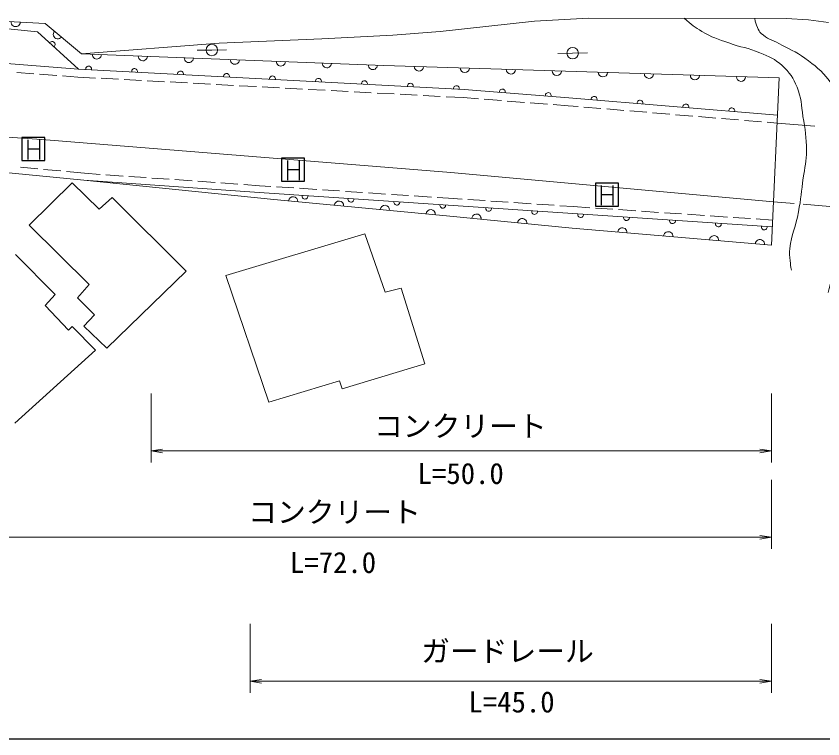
# Model space of a CAD drawing. Units: millimetres, scale not verified. Extents: x 40000 to 680000, y 20000 to 380000.
# Drawn here: x 391417 to 461510, y 205000 to 267755 of the extents above; entities that cross this region are included whole.
import ezdxf
from ezdxf.enums import TextEntityAlignment as Align

# ---------------------------------------------------------------- set-up
doc = ezdxf.new("R2010")
doc.units = ezdxf.units.MM
doc.header["$LTSCALE"] = 1000
for name, color, linetype, lineweight in [('M-STR-HTXT', 7, 'Continuous', 13), ('M-STR-STRC', 7, 'Continuous', 25), ('M-TTL-BAND', 7, 'Continuous', 25), ('M-WORK', 1, 'Continuous', 13)]:
    doc.layers.add(name, color=color, linetype=linetype, lineweight=lineweight)
doc.styles.add('ＭＳ ゴシック', font='')
doc.styles.get('ＭＳ ゴシック').set_extended_font_data('MS Gothic')

# ---------------------------------------------------------------- blocks, each defined once
blk = doc.blocks.new('open_arrow')
at = {"color": 0, "linetype": 'Continuous', "lineweight": -2}
blk.add_lwpolyline([(7.5, 1.25), (0, 0), (7.5, -1.25)], dxfattribs=at)

msp = doc.modelspace()

# ---------------------------------------------------------------- linework, layer by layer
at = {"layer": 'M-STR-HTXT'}
for p, q in [((403144, 235000), (403144, 229000)), ((457042, 235000), (457042, 229000)), ((403144, 230000), (457042, 230000)), ((457042, 227500), (457042, 221500)), ((380860, 222500), (457042, 222500)), ((411741, 215000), (411741, 209000)), ((457042, 215000), (457042, 209000)), ((411741, 210000), (457042, 210000))]:
    msp.add_line(p, q, dxfattribs=at)
at = {"layer": 'M-STR-STRC'}
for p, q in [((393910, 257227), (391910, 257227)), ((391910, 257227), (391910, 255227)), ((392450, 255312), (392450, 257011)), ((393442, 257022), (393442, 255317)), ((393910, 255227), (393910, 257227)), ((392450, 256227), (393442, 256227)), ((391910, 255227), (393910, 255227)), ((416484, 255427), (414484, 255427)), ((414484, 255427), (414484, 253427)), ((415024, 253512), (415024, 255211)), ((416016, 255222), (416016, 253517)), ((416484, 253427), (416484, 255427)), ((415024, 254427), (416016, 254427)), ((414484, 253427), (416484, 253427)), ((443743, 253262), (441743, 253262)), ((441743, 253262), (441743, 251262)), ((442283, 251347), (442283, 253047)), ((443274, 253058), (443274, 251353)), ((443743, 251262), (443743, 253262)), ((442283, 252262), (443274, 252262)), ((441743, 251262), (443743, 251262))]:
    msp.add_line(p, q, dxfattribs=at)
at = {"layer": 'M-TTL-BAND'}
msp.add_line((40000, 205000), (579000, 205000), dxfattribs=at)
at = {"layer": 'M-WORK'}
for p, q in [((436454, 267331), (428262, 266408)), ((441161, 267570), (436454, 267331)), ((458321, 267560), (441161, 267570)), ((460267, 267421), (458321, 267560)), ((461995, 267202), (460267, 267421)), ((428262, 266408), (424151, 266110)), ((417984, 265782), (409047, 265395)), ((424151, 266110), (417984, 265782)), ((409047, 265395), (397099, 264480)), ((407133, 264795), (408415, 264813)), ((408415, 264813), (409697, 264830)), ((438487, 264523), (439769, 264541)), ((439769, 264541), (441051, 264559)), ((387717, 263853), (396828, 263162)), ((391467, 262867), (392962, 262753)), ((393461, 262716), (394957, 262602)), ((395455, 262564), (396782, 262464)), ((396782, 262464), (398309, 262382)), ((398808, 262356), (400306, 262276)), ((400806, 262249), (402303, 262170)), ((457727, 262388), (457042, 247871)), ((402803, 262143), (404301, 262063)), ((404800, 262037), (406298, 261957)), ((406797, 261931), (408295, 261851)), ((408794, 261824), (410292, 261744)), ((410791, 261718), (412289, 261638)), ((412789, 261612), (414286, 261532)), ((414786, 261505), (416284, 261426)), ((416783, 261399), (418281, 261319)), ((418780, 261293), (420278, 261213)), ((420777, 261186), (422275, 261107)), ((422774, 261080), (424272, 261000)), ((424772, 260974), (426269, 260894)), ((426769, 260867), (428267, 260788)), ((428766, 260761), (430292, 260680)), ((430292, 260680), (431596, 260579)), ((432094, 260540), (433590, 260424)), ((434088, 260386), (435584, 260270)), ((436082, 260231), (437578, 260115)), ((438076, 260076), (439379, 259975)), ((393663, 257045), (358891, 259489)), ((439379, 259975), (440239, 259904)), ((440737, 259862), (442232, 259738)), ((442730, 259697), (444225, 259572)), ((444724, 259531), (446218, 259406)), ((446717, 259365), (448212, 259241)), ((448710, 259199), (450205, 259075)), ((450703, 259034), (452198, 258909)), ((452696, 258868), (454191, 258743)), ((454689, 258702), (456184, 258578)), ((456682, 258536), (457542, 258465)), ((457542, 258465), (460803, 258207)), ((429182, 254181), (393663, 257045)), ((397306, 253514), (383705, 254812)), ((393297, 254499), (391804, 254642)), ((395288, 254309), (393795, 254452)), ((397363, 254111), (395786, 254262)), ((398723, 254015), (397348, 254113)), ((400718, 253874), (399222, 253980)), ((402713, 253732), (401217, 253838)), ((457220, 251632), (429182, 254181)), ((396297, 253269), (392560, 249617)), ((398625, 250992), (396297, 253269)), ((413810, 251836), (397306, 253514)), ((397306, 253514), (412525, 252436)), ((404708, 253591), (403212, 253697)), ((406703, 253450), (405207, 253556)), ((408698, 253308), (407202, 253414)), ((410693, 253167), (409197, 253273)), ((412566, 253034), (411192, 253132)), ((413541, 252970), (412566, 253034)), ((415536, 252838), (414039, 252937)), ((417532, 252706), (416035, 252805)), ((419527, 252574), (418031, 252673)), ((421523, 252442), (420026, 252541)), ((423519, 252309), (422022, 252409)), ((399763, 252015), (398625, 250992)), ((406202, 245601), (399763, 252015)), ((425514, 252177), (424018, 252276)), ((427510, 252045), (426013, 252144)), ((428984, 251948), (428009, 252012)), ((430168, 251868), (428984, 251948)), ((432163, 251734), (430667, 251835)), ((434159, 251600), (432662, 251700)), ((436154, 251466), (434658, 251566)), ((438150, 251331), (436653, 251432)), ((439833, 251218), (438649, 251298)), ((441255, 251122), (439833, 251218)), ((443251, 250987), (441754, 251088)), ((445246, 250853), (443750, 250954)), ((457220, 251632), (459009, 251485)), ((459806, 251420), (462796, 251174)), ((447242, 250718), (445745, 250819)), ((449237, 250583), (447740, 250684)), ((451233, 250449), (449736, 250550)), ((453228, 250314), (451731, 250415)), ((455223, 250179), (453727, 250280)), ((392560, 249617), (397772, 244465)), ((457145, 250049), (455722, 250145)), ((421717, 248860), (409644, 245233)), ((423468, 243784), (421717, 248860)), ((391367, 247063), (394821, 243576)), ((399293, 238916), (406202, 245601)), ((409644, 245233), (413382, 234233)), ((397772, 244465), (396742, 243291)), ((424863, 244141), (423468, 243784)), ((426938, 237574), (424863, 244141)), ((394821, 243576), (393945, 242636)), ((396742, 243291), (398219, 241813)), ((393945, 242636), (395977, 240501)), ((398219, 241813), (397304, 240833)), ((395977, 240501), (396280, 240814)), ((396280, 240814), (398323, 238760)), ((397304, 240833), (399293, 238916)), ((398323, 238760), (391315, 232425)), ((419738, 235401), (426938, 237574)), ((413382, 234233), (419511, 236098)), ((419511, 236098), (419738, 235401))]:
    msp.add_line(p, q, dxfattribs=at)
for points in [[(457575, 259164), (439435, 260673), (430338, 261378), (396828, 263162), (393276, 266389), (382386, 267496)], [(382397, 267755), (388537, 267399), (393937, 267107), (397099, 264480), (423357, 263482), (457727, 262388)], [(412525, 252436), (428944, 251349), (439792, 250619), (457117, 249450)], [(457042, 247871), (439740, 249355), (428818, 250425), (413810, 251836)]]:
    msp.add_lwpolyline(points, dxfattribs=at)
for centre in [(408415, 264813), (439769, 264541)]:
    msp.add_circle(centre, 500, dxfattribs=at)
for centre, radius, start, end in [((391382, 267245), 400, 176.90594, 356.90594), ((395046, 266186), 400, 140.28124, 320.28124), ((394553, 265291), 254, 307.35048, 148.12819), ((398429, 264429), 400, 177.82492, 357.82492), ((402426, 264277), 400, 177.82492, 357.82492), ((406423, 264126), 400, 177.82492, 357.82492), ((410420, 263974), 400, 177.82492, 357.82492), ((414417, 263822), 400, 177.82492, 357.82492), ((418414, 263670), 400, 177.82492, 357.82492), ((397714, 263161), 254, 346.56416, 187.34187), ((401708, 262948), 254, 346.56416, 187.34187), ((405702, 262736), 254, 346.56416, 187.34187), ((422411, 263518), 400, 177.82492, 357.82492), ((426409, 263385), 400, 178.17591, 358.17591), ((430407, 263258), 400, 178.17591, 358.17591), ((434405, 263131), 400, 178.17591, 358.17591), ((438403, 263003), 400, 178.17591, 358.17591), ((442401, 262876), 400, 178.17591, 358.17591), ((409697, 262523), 254, 346.56416, 187.34187), ((413691, 262310), 254, 346.56416, 187.34187), ((417685, 262098), 254, 346.56416, 187.34187), ((446399, 262749), 400, 178.17591, 358.17591), ((450397, 262621), 400, 178.17591, 358.17591), ((454395, 262494), 400, 178.17591, 358.17591), ((421680, 261885), 254, 346.56416, 187.34187), ((425674, 261673), 254, 346.56416, 187.34187), ((429668, 261460), 254, 346.56416, 187.34187), ((433659, 261167), 254, 345.17729, 185.95501), ((437647, 260858), 254, 345.17729, 185.95501), ((441634, 260536), 254, 344.85704, 185.63476), ((445620, 260205), 254, 344.85704, 185.63476), ((449606, 259873), 254, 344.85704, 185.63476), ((453593, 259542), 254, 344.85704, 185.63476), ((415485, 251678), 400, 354.62979, 174.62979), ((416513, 252126), 254, 165.82524, 6.60295), ((419467, 251304), 400, 354.62979, 174.62979), ((420504, 251862), 254, 165.82524, 6.60295), ((424496, 251598), 254, 165.82524, 6.60295), ((423449, 250930), 400, 354.62979, 174.62979), ((427432, 250555), 400, 354.62979, 174.62979), ((428487, 251333), 254, 165.82524, 6.60295), ((432478, 251066), 254, 165.76296, 6.54068), ((431413, 250171), 400, 354.40314, 174.40314), ((436469, 250797), 254, 165.76296, 6.54068), ((440460, 250528), 254, 165.74893, 6.52665), ((444451, 250259), 254, 165.74893, 6.52665), ((435394, 249780), 400, 354.40314, 174.40314), ((448442, 249990), 254, 165.74893, 6.52665), ((452433, 249720), 254, 165.74893, 6.52665), ((444090, 248982), 400, 355.09862, 175.09862), ((448075, 248640), 400, 355.09862, 175.09862), ((456424, 249451), 254, 165.74893, 6.52665), ((452060, 248298), 400, 355.09862, 175.09862), ((456046, 247956), 400, 355.09862, 175.09862)]:
    msp.add_arc(centre, radius, start, end, dxfattribs=at)
for points, knots in [([(449469, 267565), (450124, 266995), (450364, 266812), (451001, 266422), (451848, 265905), (452407, 265770), (453336, 265425), (454373, 265040), (455022, 265014), (456036, 264574), (456841, 264225), (457334, 264045), (457982, 263455), (458639, 262857), (458933, 262403), (459272, 261582), (459655, 260650), (459628, 260048), (459782, 259052), (459961, 257900), (460092, 257250), (460099, 256084), (460103, 255146), (459929, 254631), (459807, 253701), (459656, 252550), (459599, 251900), (459393, 250757), (459166, 249499), (458781, 248842), (458639, 247571), (458593, 247155), (458621, 246917), (458663, 246501), (458695, 246185), (458713, 246072), (458785, 245698)], [0, 0, 0, 0, 1, 1, 1, 2, 2, 2, 3, 3, 3, 4, 4, 4, 5, 5, 5, 6, 6, 6, 7, 7, 7, 8, 8, 8, 9, 9, 9, 10, 10, 10, 11, 11, 11, 12, 12, 12, 12]), ([(461971, 243752), (462246, 244796), (462314, 245082), (462507, 245941), (462801, 247252), (462939, 247994), (463139, 249322), (463363, 250814), (463441, 251659), (463528, 253166), (463624, 254816), (463747, 255749), (463626, 257398), (463553, 258387), (463539, 258967), (463212, 259903), (462884, 260842), (462650, 261377), (462044, 262165), (461365, 263051), (460849, 263446), (459953, 264111), (459140, 264715), (458571, 264877), (457690, 265376), (457091, 265716), (456660, 265779), (456158, 266252), (455984, 266416), (455925, 266548), (455817, 266763), (455672, 267052), (455659, 267199), (455599, 267561)], [0, 0, 0, 0, 1, 1, 1, 2, 2, 2, 3, 3, 3, 4, 4, 4, 5, 5, 5, 6, 6, 6, 7, 7, 7, 8, 8, 8, 9, 9, 9, 10, 10, 10, 11, 11, 11, 11])]:
    msp.add_open_spline(points, degree=3, knots=knots, dxfattribs=at)

# ---------------------------------------------------------------- block references
at = {"layer": 'M-STR-HTXT', "xscale": 133, "yscale": 133}
for p in [(403144, 230000), (411741, 210000)]:
    msp.add_blockref('open_arrow', p, dxfattribs=at)
at = {"layer": 'M-STR-HTXT', "xscale": 133, "yscale": 133, "rotation": 180}
for p in [(457042, 230000), (457042, 222500), (457042, 210000)]:
    msp.add_blockref('open_arrow', p, dxfattribs=at)

# ---------------------------------------------------------------- texts
at = {"layer": 'M-STR-HTXT', "style": 'ＭＳ ゴシック'}
for s, p in [('コンクリート', (430015, 230690)), ('L=50.0', (430044, 226579)), ('コンクリート', (419083, 223228)), ('L=72.0', (418951, 218850)), ('ガードレール', (434106, 211147)), ('L=45.0', (434462, 206741))]:
    msp.add_text(s, height=1833, dxfattribs=at).set_placement(p, align=Align.BOTTOM_CENTER)

doc.saveas('drawing.dxf')
